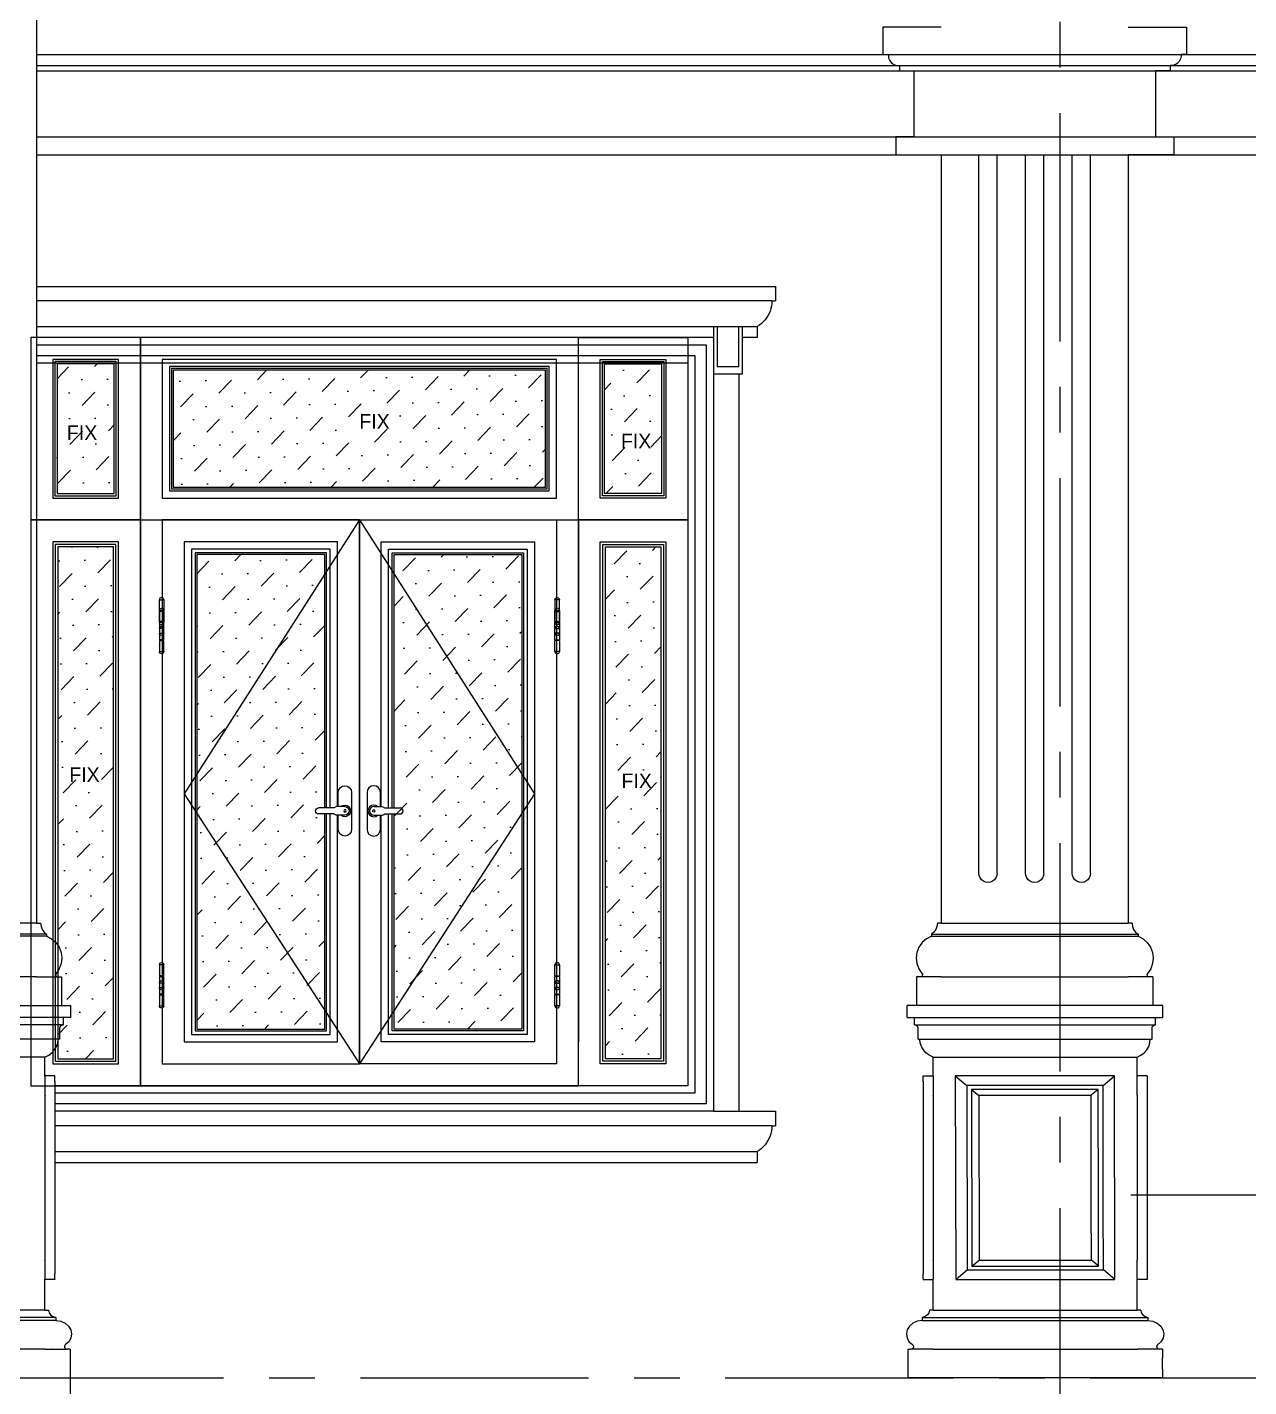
# Model space of a CAD drawing. Header units: millimetres. Extents: x 1832547 to 2001569, y -558009 to -417808.
# Drawn here: x 1891781 to 1895128, y -527369 to -523644 of the extents above; entities that cross this region are included whole.
import ezdxf

# ---------------------------------------------------------------- set-up
doc = ezdxf.new("R2010")
doc.units = ezdxf.units.MM
doc.header["$MEASUREMENT"] = 0
doc.linetypes.add('CENTER', pattern=[2, 1.25, -0.25, 0.25, -0.25])
doc.linetypes.add('HIDDEN', pattern=[9.525, 6.35, -3.175])
doc.layers.get('0').update_dxf_attribs({"linetype": 'CONTINUOUS'})
for name, color, linetype, lineweight in [('AUDIT_I_120404221301-0', 7, 'CONTINUOUS', 15), ('CA.dim 08', 8, 'CONTINUOUS', 13), ('CA.khuat 75', 75, 'HIDDEN', 9), ('CA.manh 08', 8, 'CONTINUOUS', 9), ('CA.noi that 15', 15, 'CONTINUOUS', 9), ('CA.thay 145', 145, 'CONTINUOUS', 18), ('CA.tim 67', 67, 'CENTER', 9), ('CA.vat lieu 08', 8, 'CONTINUOUS', 5), ('CA_manh 08', 8, 'CONTINUOUS', 9)]:
    doc.layers.add(name, color=color, linetype=linetype, lineweight=lineweight)
doc.styles.add('CA.JSC1', font='Vhavan.ttf', dxfattribs={"width": 0.8})

# ---------------------------------------------------------------- blocks, each defined once
blk = doc.blocks.new('\xad5t54')
at = {"layer": 'CA.manh 08'}
blk.add_line((1923088.6, -525152.3), (1923654.8, -525152.3), dxfattribs=at)
at = {"layer": 'CA.thay 145'}
for p, q in [((1923115.9, -520842.3), (1923115.9, -525122.3)), ((1923095.6, -525146.7), (1923088.6, -525152.3)), ((1923100.8, -525139.5), (1923095.6, -525146.7)), ((1923104, -525131.2), (1923100.8, -525139.5)), ((1923105, -525122.3), (1923104, -525131.2)), ((1923115.9, -525122.3), (1923105, -525122.3)), ((1923115.9, -525122.3), (1923627.5, -525122.3)), ((1923054.4, -525187.6), (1923048.8, -525202)), ((1923063.3, -525175), (1923054.4, -525187.6)), ((1923074.9, -525164.8), (1923063.3, -525175)), ((1923088.6, -525157.7), (1923074.9, -525164.8)), ((1923088.6, -525152.3), (1923088.6, -525157.7)), ((1923088.6, -525157.7), (1923654.8, -525157.7)), ((1923048.8, -525202), (1923046.8, -525217.4)), ((1923046.8, -525217.4), (1923048.5, -525232.7)), ((1923048.5, -525232.7), (1923053.9, -525247.2)), ((1923053.9, -525247.2), (1923062.5, -525260)), ((1923062.5, -525260), (1923064, -525262.8)), ((1923047.8, -525269.3), (1923047.8, -525347.3)), ((1923058.7, -525269.3), (1923047.8, -525269.3)), ((1923061.7, -525268.4), (1923058.7, -525269.3)), ((1923092.2, -525269.3), (1923058.7, -525269.3)), ((1923063.7, -525265.9), (1923061.7, -525268.4)), ((1923064, -525262.8), (1923063.7, -525265.9)), ((1923092.2, -525269.3), (1923092.3, -525268.4)), ((1923115.9, -525269.3), (1923092.2, -525269.3)), ((1923115.9, -525269.3), (1923115.9, -525268.4)), ((1923115.9, -525269.3), (1923627.5, -525269.3)), ((1923022.7, -525380.2), (1923022.7, -525347.3)), ((1923047.8, -525347.3), (1923022.7, -525347.3)), ((1923695.6, -525347.3), (1923047.8, -525347.3)), ((1923022.7, -525380.2), (1923042.5, -525380.2)), ((1923042.5, -525400.8), (1923042.5, -525380.2)), ((1923042.5, -525380.2), (1923703, -525380.2)), ((1923046.2, -525401.4), (1923042.5, -525400.8)), ((1923042.5, -525400.8), (1923074.8, -525400.8)), ((1923049.4, -525403.2), (1923046.2, -525401.4)), ((1923051.6, -525405.8), (1923049.4, -525403.2)), ((1923052.3, -525409), (1923051.6, -525405.8)), ((1923052.3, -525439.8), (1923052.3, -525409)), ((1923052.3, -525439.8), (1923057.3, -525439.8)), ((1923058.2, -525449.9), (1923057.3, -525439.8)), ((1923061.4, -525459.7), (1923058.2, -525449.9)), ((1923066.7, -525468.8), (1923061.4, -525459.7)), ((1923073.9, -525476.9), (1923066.7, -525468.8)), ((1923082.9, -525483.8), (1923073.9, -525476.9)), ((1923093.2, -525489.2), (1923082.9, -525483.8)), ((1923093.1, -525541), (1923093.2, -525489.2)), ((1923093.2, -525489.2), (1923652.3, -525489.2)), ((1923065.7, -525541), (1923065.8, -525540.9)), ((1923065.7, -525541.1), (1923065.7, -525541)), ((1923065.7, -525541.2), (1923065.7, -525541.1)), ((1923065.7, -525541.3), (1923065.7, -525541.2)), ((1923065.7, -525555.9), (1923065.7, -525541.3)), ((1923065.7, -525556), (1923065.7, -525555.9)), ((1923065.7, -525556.1), (1923065.7, -525556)), ((1923065.7, -525556.1), (1923065.7, -525556.1)), ((1923065.7, -525556.2), (1923065.7, -525556.1)), ((1923065.8, -525556.3), (1923065.7, -525556.2)), ((1923065.7, -525556.2), (1923065.7, -526082.9)), ((1923065.8, -525540.9), (1923065.9, -525540.8)), ((1923065.8, -525556.4), (1923065.8, -525556.3)), ((1923065.9, -525556.4), (1923065.8, -525556.4)), ((1923065.9, -525540.8), (1923065.9, -525540.7)), ((1923065.9, -525540.7), (1923066, -525540.7)), ((1923066, -525556.5), (1923065.9, -525556.4)), ((1923066, -525540.7), (1923066.1, -525540.6)), ((1923066.1, -525556.6), (1923066, -525556.5)), ((1923066, -525556.5), (1923066, -525556.5)), ((1923066.1, -525540.6), (1923066.3, -525540.6)), ((1923066.2, -525556.6), (1923066.1, -525556.6)), ((1923066.3, -525556.6), (1923066.2, -525556.6)), ((1923066.3, -525540.6), (1923066.4, -525540.5)), ((1923066.4, -525540.5), (1923066.5, -525540.5)), ((1923066.5, -525540.5), (1923066.6, -525540.5)), ((1923066.6, -525540.5), (1923092.2, -525540.5)), ((1923092.2, -525540.5), (1923092.3, -525540.5)), ((1923092.3, -525540.5), (1923092.4, -525540.5)), ((1923092.4, -525540.5), (1923092.6, -525540.6)), ((1923092.6, -525540.6), (1923092.7, -525540.6)), ((1923092.7, -525540.6), (1923092.8, -525540.7)), ((1923092.8, -525540.7), (1923092.9, -525540.7)), ((1923092.9, -525540.7), (1923093, -525540.8)), ((1923093, -525540.8), (1923093, -525540.9)), ((1923093, -525540.9), (1923093.1, -525541)), ((1923093.1, -525541), (1923093.1, -525541.1)), ((1923093.1, -525541.1), (1923093.2, -525541.2)), ((1923093.2, -525541.2), (1923093.2, -525541.3)), ((1923093.2, -525541.3), (1923093.2, -525593.2)), ((1923092.3, -525594), (1923092.2, -525594)), ((1923092.4, -525594), (1923092.3, -525594)), ((1923092.6, -525594), (1923092.4, -525594)), ((1923092.7, -525593.9), (1923092.6, -525594)), ((1923092.8, -525593.9), (1923092.7, -525593.9)), ((1923092.9, -525593.8), (1923092.8, -525593.9)), ((1923093, -525593.7), (1923092.9, -525593.8)), ((1923093, -525593.6), (1923093, -525593.7)), ((1923093.2, -525593.3), (1923093.1, -525593.4)), ((1923093.1, -525593.4), (1923093.1, -525593.5)), ((1923093.1, -525593.5), (1923093.1, -526045.5)), ((1923093.2, -525593.2), (1923093.2, -525593.3)), ((1923092.3, -526045), (1923092.2, -526045)), ((1923092.4, -526045), (1923092.3, -526045)), ((1923092.6, -526045), (1923092.4, -526045)), ((1923092.7, -526045.1), (1923092.6, -526045)), ((1923092.8, -526045.1), (1923092.7, -526045.1)), ((1923092.9, -526045.2), (1923092.8, -526045.1)), ((1923093, -526045.3), (1923092.9, -526045.2)), ((1923093, -526045.4), (1923093, -526045.3)), ((1923093.1, -526045.6), (1923093.1, -526045.5)), ((1923093.2, -526045.7), (1923093.1, -526045.6)), ((1923093.2, -526045.8), (1923093.2, -526045.7)), ((1923093.2, -526045.8), (1923093.2, -526097.7)), ((1923065.7, -526082.9), (1923065.7, -526083)), ((1923065.7, -526083), (1923065.7, -526083)), ((1923065.7, -526083), (1923065.7, -526083.1)), ((1923065.7, -526097.7), (1923065.7, -526083.1)), ((1923065.7, -526097.7), (1923065.7, -526097.8)), ((1923065.7, -526097.8), (1923065.7, -526097.9)), ((1923065.7, -526097.9), (1923065.7, -526098)), ((1923065.7, -526098), (1923065.8, -526098.1)), ((1923065.8, -526098.1), (1923065.9, -526098.2)), ((1923065.9, -526098.2), (1923065.9, -526098.3)), ((1923065.9, -526098.3), (1923066, -526098.4)), ((1923066, -526098.4), (1923066.1, -526098.4)), ((1923066.1, -526098.4), (1923066.3, -526098.5)), ((1923066.3, -526082.4), (1923066.6, -526082.2)), ((1923066.3, -526098.5), (1923066.4, -526098.5)), ((1923066.4, -526098.5), (1923066.5, -526098.5)), ((1923066.5, -526098.5), (1923066.6, -526098.5)), ((1923066.6, -526098.5), (1923092.2, -526098.5)), ((1923092.2, -526098.5), (1923092.3, -526098.5)), ((1923092.3, -526098.5), (1923092.4, -526098.5)), ((1923092.4, -526098.5), (1923092.6, -526098.5)), ((1923092.6, -526098.5), (1923092.7, -526098.4)), ((1923092.7, -526098.4), (1923092.8, -526098.4)), ((1923092.8, -526098.4), (1923092.9, -526098.3)), ((1923092.9, -526098.3), (1923093, -526098.2)), ((1923093, -526098.1), (1923093.1, -526098)), ((1923093, -526098.2), (1923093, -526098.1)), ((1923093.1, -526097.9), (1923093.2, -526097.8)), ((1923093.1, -526098), (1923093.1, -526097.9)), ((1923093.2, -526182.2), (1923093.1, -526098)), ((1923093.2, -526097.8), (1923093.2, -526097.7)), ((1923081.8, -526189.2), (1923077.7, -526195.4)), ((1923083.3, -526182.2), (1923081.8, -526189.2)), ((1923093.2, -526182.2), (1923083.3, -526182.2)), ((1923093.2, -526182.2), (1923652.3, -526182.2)), ((1923028.4, -526226.2), (1923022.3, -526236.2)), ((1923038, -526218.1), (1923028.4, -526226.2)), ((1923050.1, -526212.9), (1923038, -526218.1)), ((1923063.5, -526211), (1923050.1, -526212.9)), ((1923071.3, -526200.1), (1923063.5, -526202.8)), ((1923063.5, -526202.8), (1923063.5, -526211)), ((1923063.5, -526202.8), (1923682, -526202.8)), ((1923063.5, -526211), (1923682, -526211)), ((1923077.7, -526195.4), (1923071.3, -526200.1)), ((1923022.3, -526236.2), (1923020.1, -526247.4)), ((1923020.1, -526247.4), (1923022, -526258.6)), ((1923022, -526258.6), (1923028, -526268.7)), ((1923023.9, -526289.1), (1923023.9, -526367.3)), ((1923023.9, -526289.1), (1923031.3, -526289.1)), ((1923028, -526268.7), (1923037.4, -526276.9)), ((1923036.1, -526287.9), (1923031.3, -526289.1)), ((1923072.7, -526289.1), (1923031.3, -526289.1)), ((1923039.3, -526284.7), (1923036.1, -526287.9)), ((1923037.4, -526276.9), (1923039.8, -526280.5)), ((1923039.8, -526280.5), (1923039.3, -526284.7)), ((1923072.7, -526289.1), (1923073, -526287.9)), ((1923093.2, -526289.1), (1923072.7, -526289.1)), ((1923093.2, -526289.1), (1923093.2, -526287.9)), ((1923093.2, -526289.1), (1923652.3, -526289.1)), ((1923721.6, -526367.3), (1923023.9, -526367.3))]:
    blk.add_line(p, q, dxfattribs=at)
at = {"layer": 'CA_manh 08'}
for p, q in [((1923042.5, -525400.8), (1923622.6, -525400.8)), ((1923057.3, -525439.8), (1923688.2, -525439.8))]:
    blk.add_line(p, q, dxfattribs=at)
blk = doc.blocks.new('A$C20F25EA7')
at = {"layer": 'CA.vat lieu 08', "ltscale": 0.5}
for centre, start, end in [((0, 42), 0, 180), ((0, -42), 180, 0)]:
    blk.add_arc(centre, 15.4, start, end, dxfattribs=at)
blk.add_wipeout([(18.8, 9.9), (25.1, 7), (60.1, 7), (65, 4.9), (67.1, 0), (65.1, -4.9), (60.1, -7), (25.1, -7), (18.8, -9.9), (0, -9.9), (-7, -7), (-9.9, 0), (-7, 7), (0, 9.9)]).dxf.layer = 'CA.vat lieu 08'
for p, q in [((0, 9.9), (18.8, 9.9)), ((18.8, 9.9), (24.6, 7.2)), ((25.5, 7), (60.1, 7)), ((0, -9.9), (18.8, -9.9)), ((19.7, -9.7), (24.6, -7.2)), ((25.5, -7), (60.1, -7))]:
    blk.add_line(p, q, dxfattribs=at)
for points in [[(-15.4, 42), (-15.4, -42)], [(15.4, 9.9), (15.4, 42)], [(15.4, -42), (15.4, -9.9)]]:
    blk.add_lwpolyline(points, dxfattribs=at)
blk.add_circle((0, 0), 2.8, dxfattribs=at)
for centre, radius, start, end in [((0, 0), 13.3, 48.259, 311.741), ((0, 0), 9.92, 90, 270), ((25.5, 8.9), 1.92, 242.8073, 270), ((60.1, 0), 6.96, 270, 90), ((18.8, -8), 1.92, 270, 297.1927), ((25.5, -8.9), 1.92, 90, 117.1927)]:
    blk.add_arc(centre, radius, start, end, dxfattribs=at)
blk = doc.blocks.new('BANLE')
at = {"layer": 'CA.noi that 15'}
for p, q in [((0, 68.6), (12, 68.6)), ((0, 38.2), (0, 68.6)), ((0, 38.2), (12, 38.2)), ((4, 38.2), (8, 38.2)), ((4, 36.4), (4, 38.2)), ((8, 38.2), (8, 36.4)), ((12, 68.6), (12, 38.2)), ((0, 6), (0, 36.4)), ((12, 36.4), (0, 36.4)), ((12, 6), (0, 6)), ((8, 36.4), (4, 36.4)), ((12, 36.4), (12, 6))]:
    blk.add_line(p, q, dxfattribs=at)
for centre, start, end in [((6, 68.6), 0, 180), ((6, 6), 180, 0)]:
    blk.add_arc(centre, 6, start, end, dxfattribs=at)

msp = doc.modelspace()

# ---------------------------------------------------------------- linework, layer by layer
at = {"layer": 'CA.khuat 75', "ltscale": 200}
for points in [[(1892691.4, -524993.6), (1892211.4, -525743.6), (1892691.4, -526483.6)], [(1892691.4, -524993.6), (1893171.4, -525743.6), (1892691.4, -526483.6)]]:
    msp.add_lwpolyline(points, dxfattribs=at)
at = {"layer": 'CA.manh 08'}
for p, q in [((1894388.8, -525961.7), (1894388.8, -523993.6)), ((1894438.8, -525961.7), (1894438.8, -523993.6)), ((1894516.7, -525961.7), (1894516.7, -523993.6)), ((1894566.7, -525961.7), (1894566.7, -523993.6)), ((1894644.6, -525961.7), (1894644.6, -523993.6)), ((1894694.6, -525961.7), (1894694.6, -523993.6)), ((1894389.6, -525968.1), (1894388.8, -525961.7)), ((1894392.1, -525974.2), (1894389.6, -525968.1)), ((1894437.9, -525968.1), (1894435.4, -525974.2)), ((1894438.8, -525961.7), (1894437.9, -525968.1)), ((1894517.6, -525968.1), (1894516.7, -525961.7)), ((1894520.1, -525974.2), (1894517.6, -525968.1)), ((1894565.9, -525968.1), (1894563.4, -525974.2)), ((1894566.7, -525961.7), (1894565.9, -525968.1)), ((1894645.5, -525968.1), (1894644.6, -525961.7)), ((1894648, -525974.2), (1894645.5, -525968.1)), ((1894693.8, -525968.1), (1894691.3, -525974.2)), ((1894694.6, -525961.7), (1894693.8, -525968.1)), ((1894396.1, -525979.4), (1894392.1, -525974.2)), ((1894401.3, -525983.3), (1894396.1, -525979.4)), ((1894407.3, -525985.8), (1894401.3, -525983.3)), ((1894413.8, -525986.7), (1894407.3, -525985.8)), ((1894420.3, -525985.8), (1894413.8, -525986.7)), ((1894426.3, -525983.3), (1894420.3, -525985.8)), ((1894431.5, -525979.4), (1894426.3, -525983.3)), ((1894435.4, -525974.2), (1894431.5, -525979.4)), ((1894524, -525979.4), (1894520.1, -525974.2)), ((1894529.2, -525983.3), (1894524, -525979.4)), ((1894535.2, -525985.8), (1894529.2, -525983.3)), ((1894541.7, -525986.7), (1894535.2, -525985.8)), ((1894548.2, -525985.8), (1894541.7, -525986.7)), ((1894554.2, -525983.3), (1894548.2, -525985.8)), ((1894559.4, -525979.4), (1894554.2, -525983.3)), ((1894563.4, -525974.2), (1894559.4, -525979.4)), ((1894652, -525979.4), (1894648, -525974.2)), ((1894657.1, -525983.3), (1894652, -525979.4)), ((1894663.2, -525985.8), (1894657.1, -525983.3)), ((1894669.6, -525986.7), (1894663.2, -525985.8)), ((1894676.1, -525985.8), (1894669.6, -525986.7)), ((1894682.1, -525983.3), (1894676.1, -525985.8)), ((1894687.3, -525979.4), (1894682.1, -525983.3)), ((1894691.3, -525974.2), (1894687.3, -525979.4)), ((1894258.6, -526128.6), (1894824.8, -526128.6))]:
    msp.add_line(p, q, dxfattribs=at)
for points in [[(1891807.4, -523718.6), (1898321.6, -523718.6)], [(1891807.4, -523748.7), (1898276.6, -523748.7)]]:
    msp.add_lwpolyline(points, dxfattribs=at)
at = {"layer": 'CA.noi that 15'}
for points in [[(1892171.4, -524913.6), (1893211.4, -524913.6), (1893211.4, -524573.6), (1892171.4, -524573.6)], [(1892231.4, -526403.6), (1892611.4, -526403.6), (1892611.4, -525073.6), (1892231.4, -525073.6)], [(1893151.4, -526403.6), (1892771.4, -526403.6), (1892771.4, -525073.6), (1893151.4, -525073.6)]]:
    msp.add_lwpolyline(points, close=True, dxfattribs=at)
at = {"layer": 'CA.thay 145'}
for p, q in [((1894285.9, -523993.6), (1894285.9, -526098.6)), ((1894797.6, -523993.6), (1894797.6, -526098.6)), ((1891807.4, -524353.6), (1893831.4, -524353.6)), ((1893831.4, -524353.6), (1893831.4, -524393.6)), ((1893821.4, -524393.6), (1891807.4, -524393.6)), ((1893821.2, -524400.6), (1893820.4, -524407.6)), ((1893821.4, -524393.6), (1893821.2, -524400.6)), ((1893821.4, -524393.6), (1893831.4, -524393.6)), ((1893807.3, -524440.1), (1893803, -524445.7)), ((1893811, -524434.1), (1893807.3, -524440.1)), ((1893814.3, -524427.8), (1893811, -524434.1)), ((1893816.9, -524421.3), (1893814.3, -524427.8)), ((1893819, -524414.6), (1893816.9, -524421.3)), ((1893820.4, -524407.6), (1893819, -524414.6)), ((1891807.4, -524463.6), (1893661.4, -524463.6)), ((1893661.4, -524463.6), (1893671.4, -524463.6)), ((1893661.4, -524463.6), (1893661.4, -524493.6)), ((1893671.4, -524463.6), (1893731.4, -524463.6)), ((1893731.4, -524463.6), (1893741.4, -524463.6)), ((1893741.4, -524463.6), (1893781.4, -524463.6)), ((1893741.4, -524493.6), (1893741.4, -524463.6)), ((1893787.3, -524459.9), (1893781.4, -524463.6)), ((1893781.4, -524463.6), (1893781.4, -524493.6)), ((1893793, -524455.6), (1893787.3, -524459.9)), ((1893798.2, -524450.9), (1893793, -524455.6)), ((1893803, -524445.7), (1893798.2, -524450.9)), ((1893661.4, -524493.6), (1891807.4, -524493.6)), ((1893661.4, -524493.6), (1893661.4, -524593.6)), ((1893741.4, -524593.6), (1893741.4, -524493.6)), ((1893781.4, -524493.6), (1893741.4, -524493.6)), ((1891807.4, -524563.6), (1893591.4, -524563.6)), ((1893591.4, -524563.6), (1893591.4, -526543.6)), ((1893661.4, -524593.6), (1893731.4, -524593.6)), ((1893661.4, -524593.6), (1893661.4, -526613.6)), ((1893731.4, -524593.6), (1893741.4, -524593.6)), ((1893731.4, -524593.6), (1893731.4, -526613.6)), ((1894270.8, -526115.8), (1894265.6, -526123)), ((1894274, -526107.5), (1894270.8, -526115.8)), ((1894275, -526098.6), (1894274, -526107.5)), ((1894285.9, -526098.6), (1894275, -526098.6)), ((1894285.9, -526098.6), (1894797.6, -526098.6)), ((1894808.4, -526098.6), (1894797.6, -526098.6)), ((1894808.4, -526098.6), (1894809.4, -526107.5)), ((1894809.4, -526107.5), (1894812.6, -526115.8)), ((1894812.6, -526115.8), (1894817.9, -526123)), ((1894233.3, -526151.3), (1894224.4, -526163.9)), ((1894244.9, -526141.1), (1894233.3, -526151.3)), ((1894258.6, -526134), (1894244.9, -526141.1)), ((1894265.6, -526123), (1894258.6, -526128.6)), ((1894258.6, -526128.6), (1894258.6, -526134)), ((1894258.6, -526134), (1894824.8, -526134)), ((1894817.9, -526123), (1894824.8, -526128.6)), ((1894824.8, -526128.6), (1894824.8, -526134)), ((1894824.8, -526134), (1894838.5, -526141.1)), ((1894838.5, -526141.1), (1894850.1, -526151.3)), ((1894850.1, -526151.3), (1894859, -526163.9)), ((1894218.8, -526178.3), (1894216.8, -526193.7)), ((1894224.4, -526163.9), (1894218.8, -526178.3)), ((1894859, -526163.9), (1894864.6, -526178.3)), ((1894864.6, -526178.3), (1894866.6, -526193.7)), ((1894216.8, -526193.7), (1894218.5, -526209)), ((1894218.5, -526209), (1894223.9, -526223.5)), ((1894223.9, -526223.5), (1894232.6, -526236.3)), ((1894859.5, -526223.5), (1894850.9, -526236.3)), ((1894864.9, -526209), (1894859.5, -526223.5)), ((1894866.6, -526193.7), (1894864.9, -526209)), ((1894217.8, -526245.6), (1894217.8, -526323.6)), ((1894228.7, -526245.6), (1894217.8, -526245.6)), ((1894231.7, -526244.7), (1894228.7, -526245.6)), ((1894262.2, -526245.6), (1894228.7, -526245.6)), ((1894233.7, -526242.2), (1894231.7, -526244.7)), ((1894232.6, -526236.3), (1894234, -526239.1)), ((1894234, -526239.1), (1894233.7, -526242.2)), ((1894262.2, -526245.6), (1894262.3, -526244.7)), ((1894285.9, -526245.6), (1894262.2, -526245.6)), ((1894285.9, -526245.6), (1894285.9, -526244.7)), ((1894285.9, -526245.6), (1894797.6, -526245.6)), ((1894797.6, -526245.6), (1894797.6, -526244.7)), ((1894821.3, -526245.6), (1894797.6, -526245.6)), ((1894821.3, -526245.6), (1894821.1, -526244.7)), ((1894854.7, -526245.6), (1894821.3, -526245.6)), ((1894850.9, -526236.3), (1894849.4, -526239.1)), ((1894849.4, -526239.1), (1894849.7, -526242.2)), ((1894849.7, -526242.2), (1894851.7, -526244.7)), ((1894851.7, -526244.7), (1894854.7, -526245.6)), ((1894865.6, -526245.6), (1894854.7, -526245.6)), ((1894865.6, -526245.6), (1894865.6, -526323.6)), ((1894192.7, -526356.5), (1894192.7, -526323.6)), ((1894217.8, -526323.6), (1894192.7, -526323.6)), ((1894865.6, -526323.6), (1894217.8, -526323.6)), ((1894892.8, -526323.6), (1894865.6, -526323.6)), ((1894892.8, -526356.5), (1894892.8, -526323.6)), ((1894192.7, -526356.5), (1894212.5, -526356.5)), ((1894212.5, -526377.1), (1894212.5, -526356.5)), ((1894212.5, -526356.5), (1894873.1, -526356.5)), ((1894216.2, -526377.7), (1894212.5, -526377.1)), ((1894212.5, -526377.1), (1894244.8, -526377.1)), ((1894219.5, -526379.5), (1894216.2, -526377.7)), ((1894221.6, -526382.1), (1894219.5, -526379.5)), ((1894792.6, -526377.1), (1894792.6, -526377.7)), ((1894792.6, -526377.1), (1894807.5, -526377.1)), ((1894807.5, -526377.1), (1894807.5, -526377.7)), ((1894807.5, -526377.1), (1894840.7, -526377.1)), ((1894840.7, -526377.1), (1894840.4, -526377.7)), ((1894840.7, -526377.1), (1894873.1, -526377.1)), ((1894863.9, -526382.1), (1894866.1, -526379.5)), ((1894866.1, -526379.5), (1894869.3, -526377.7)), ((1894869.3, -526377.7), (1894873.1, -526377.1)), ((1894873.1, -526356.5), (1894892.8, -526356.5)), ((1894873.1, -526377.1), (1894873.1, -526356.5)), ((1894222.4, -526385.3), (1894221.6, -526382.1)), ((1894222.4, -526416.1), (1894222.4, -526385.3)), ((1894222.4, -526416.1), (1894227.3, -526416.1)), ((1894228.2, -526426.2), (1894227.3, -526416.1)), ((1894857.3, -526426.2), (1894858.2, -526416.1)), ((1894858.2, -526416.1), (1894863.2, -526416.1)), ((1894863.2, -526385.3), (1894863.9, -526382.1)), ((1894863.2, -526416.1), (1894863.2, -526385.3)), ((1894231.4, -526436), (1894228.2, -526426.2)), ((1894236.7, -526445.1), (1894231.4, -526436)), ((1894243.9, -526453.2), (1894236.7, -526445.1)), ((1894252.9, -526460.1), (1894243.9, -526453.2)), ((1894832.6, -526460.1), (1894841.6, -526453.2)), ((1894841.6, -526453.2), (1894848.8, -526445.1)), ((1894848.8, -526445.1), (1894854.1, -526436)), ((1894854.1, -526436), (1894857.3, -526426.2)), ((1894263.2, -526465.5), (1894252.9, -526460.1)), ((1894263.1, -526517.3), (1894263.2, -526465.5)), ((1894263.2, -526465.5), (1894822.3, -526465.5)), ((1894822.3, -526465.5), (1894832.6, -526460.1)), ((1894822.4, -526517.3), (1894822.3, -526465.5)), ((1894235.7, -526517.3), (1894235.8, -526517.2)), ((1894235.7, -526517.4), (1894235.7, -526517.3)), ((1894235.7, -526517.5), (1894235.7, -526517.4)), ((1894235.7, -526517.6), (1894235.7, -526517.5)), ((1894235.7, -526532.2), (1894235.7, -526517.6)), ((1894235.8, -526517.2), (1894235.9, -526517.1)), ((1894235.9, -526517.1), (1894236, -526517)), ((1894236, -526517), (1894236.2, -526516.9)), ((1894236, -526517), (1894236, -526517)), ((1894236.2, -526516.9), (1894236.3, -526516.8)), ((1894236.3, -526516.8), (1894236.4, -526516.8)), ((1894236.4, -526516.8), (1894236.5, -526516.8)), ((1894236.5, -526516.8), (1894236.7, -526516.8)), ((1894236.7, -526516.8), (1894262.2, -526516.8)), ((1894262.2, -526516.8), (1894262.3, -526516.8)), ((1894262.3, -526516.8), (1894262.4, -526516.8)), ((1894262.4, -526516.8), (1894262.6, -526516.8)), ((1894262.6, -526516.8), (1894262.7, -526516.9)), ((1894262.7, -526516.9), (1894262.8, -526517)), ((1894262.8, -526517), (1894262.9, -526517)), ((1894262.9, -526517), (1894263, -526517.1)), ((1894263, -526517.1), (1894263, -526517.2)), ((1894263, -526517.2), (1894263.1, -526517.3)), ((1894263.1, -526517.3), (1894263.1, -526517.4)), ((1894263.1, -526517.4), (1894263.2, -526517.5)), ((1894263.2, -526517.5), (1894263.2, -526517.6)), ((1894263.2, -526517.6), (1894263.2, -526569.5)), ((1894760.5, -526516.8), (1894324.1, -526516.8)), ((1894324.1, -526516.8), (1894325.3, -527074.8)), ((1894324.1, -526516.8), (1894325, -526517.6)), ((1894325, -526517.6), (1894355.8, -526543.1)), ((1894728.9, -526543.1), (1894759.5, -526517.6)), ((1894759.5, -526517.6), (1894760.5, -526516.8)), ((1894761.7, -527074.8), (1894760.5, -526516.8)), ((1894822.4, -526517.4), (1894822.3, -526517.5)), ((1894822.3, -526517.5), (1894822.3, -526517.6)), ((1894822.3, -526569.5), (1894822.3, -526517.6)), ((1894822.5, -526517.2), (1894822.4, -526517.3)), ((1894822.4, -526517.3), (1894822.4, -526517.4)), ((1894822.6, -526517), (1894822.5, -526517.1)), ((1894822.5, -526517.1), (1894822.5, -526517.2)), ((1894822.7, -526517), (1894822.6, -526517)), ((1894822.8, -526516.9), (1894822.7, -526517)), ((1894822.9, -526516.8), (1894822.8, -526516.9)), ((1894823.1, -526516.8), (1894822.9, -526516.8)), ((1894823.2, -526516.8), (1894823.1, -526516.8)), ((1894823.3, -526516.8), (1894823.2, -526516.8)), ((1894848.9, -526516.8), (1894823.3, -526516.8)), ((1894849, -526516.8), (1894848.9, -526516.8)), ((1894849.1, -526516.8), (1894849, -526516.8)), ((1894849.2, -526516.8), (1894849.1, -526516.8)), ((1894849.4, -526516.9), (1894849.2, -526516.8)), ((1894849.5, -526517), (1894849.4, -526516.9)), ((1894849.6, -526517), (1894849.5, -526517)), ((1894849.7, -526517.1), (1894849.6, -526517)), ((1894849.7, -526517.2), (1894849.7, -526517.1)), ((1894849.8, -526517.3), (1894849.7, -526517.2)), ((1894849.8, -526517.4), (1894849.8, -526517.3)), ((1894849.8, -526517.5), (1894849.8, -526517.4)), ((1894849.9, -526517.6), (1894849.8, -526517.5)), ((1894849.9, -526517.6), (1894849.9, -527074)), ((1893591.4, -526543.6), (1891857.5, -526543.6)), ((1894235.7, -526532.3), (1894235.7, -526532.2)), ((1894235.7, -526532.4), (1894235.7, -526532.3)), ((1894235.7, -526532.4), (1894235.7, -526532.4)), ((1894235.7, -526532.5), (1894235.7, -526532.4)), ((1894235.8, -526532.6), (1894235.7, -526532.5)), ((1894235.7, -526532.5), (1894235.7, -527059.2)), ((1894235.8, -526532.7), (1894235.8, -526532.6)), ((1894235.9, -526532.7), (1894235.8, -526532.7)), ((1894236, -526532.8), (1894235.9, -526532.7)), ((1894236.1, -526532.8), (1894236, -526532.8)), ((1894236.1, -526532.9), (1894236.1, -526532.8)), ((1894236.2, -526532.9), (1894236.1, -526532.9)), ((1894236.3, -526532.9), (1894236.2, -526532.9)), ((1894728.9, -526543.1), (1894355.8, -526543.1)), ((1894355.8, -526543.1), (1894356.8, -527048.5)), ((1894729.4, -526874.5), (1894728.9, -526543.1)), ((1894848.9, -526533.1), (1894849.1, -526533)), ((1894262.3, -526570.3), (1894262.2, -526570.3)), ((1894262.4, -526570.3), (1894262.3, -526570.3)), ((1894262.6, -526570.3), (1894262.4, -526570.3)), ((1894262.7, -526570.2), (1894262.6, -526570.3)), ((1894262.8, -526570.2), (1894262.7, -526570.2)), ((1894262.9, -526570.1), (1894262.8, -526570.2)), ((1894263, -526570), (1894262.9, -526570.1)), ((1894263, -526569.9), (1894263, -526570)), ((1894263.2, -526569.6), (1894263.1, -526569.7)), ((1894263.1, -526569.7), (1894263.1, -526569.8)), ((1894263.1, -526569.8), (1894263.1, -527021.8)), ((1894263.2, -526569.5), (1894263.2, -526569.6)), ((1894822.3, -526569.5), (1894822.3, -526569.6)), ((1894822.3, -526569.6), (1894822.4, -526569.7)), ((1894822.4, -526569.7), (1894822.4, -526569.8)), ((1894822.4, -526569.8), (1894822.5, -526569.9)), ((1894822.4, -526569.8), (1894822.4, -527021.8)), ((1894822.5, -526569.9), (1894822.5, -526570)), ((1894822.5, -526570), (1894822.6, -526570.1)), ((1894822.6, -526570.1), (1894822.7, -526570.2)), ((1894822.7, -526570.2), (1894822.8, -526570.2)), ((1894822.8, -526570.2), (1894822.9, -526570.3)), ((1894822.9, -526570.3), (1894823.1, -526570.3)), ((1894823.1, -526570.3), (1894823.2, -526570.3)), ((1893661.4, -526613.6), (1891857.5, -526613.6)), ((1893661.4, -526613.6), (1893731.4, -526613.6)), ((1893731.4, -526613.6), (1893831.4, -526613.6)), ((1893831.4, -526613.6), (1893831.4, -526653.6)), ((1893821.4, -526653.6), (1891857.5, -526653.6)), ((1893819, -526674.6), (1893816.9, -526681.3)), ((1893820.4, -526667.6), (1893819, -526674.6)), ((1893821.2, -526660.6), (1893820.4, -526667.6)), ((1893821.4, -526653.6), (1893821.2, -526660.6)), ((1893821.4, -526653.6), (1893831.4, -526653.6)), ((1893798.2, -526710.9), (1893793, -526715.6)), ((1893803, -526705.7), (1893798.2, -526710.9)), ((1893807.3, -526700.1), (1893803, -526705.7)), ((1893811, -526694.1), (1893807.3, -526700.1)), ((1893814.3, -526687.8), (1893811, -526694.1)), ((1893816.9, -526681.3), (1893814.3, -526687.8)), ((1891857.5, -526723.6), (1893781.4, -526723.6)), ((1893787.3, -526719.9), (1893781.4, -526723.6)), ((1893781.4, -526723.6), (1893781.4, -526753.6)), ((1893793, -526715.6), (1893787.3, -526719.9)), ((1891857.5, -526753.6), (1893781.4, -526753.6)), ((1894730, -527048.5), (1894729.4, -526874.5)), ((1894262.3, -527021.3), (1894262.2, -527021.3)), ((1894262.4, -527021.3), (1894262.3, -527021.3)), ((1894262.6, -527021.3), (1894262.4, -527021.3)), ((1894262.7, -527021.4), (1894262.6, -527021.3)), ((1894262.8, -527021.4), (1894262.7, -527021.4)), ((1894262.9, -527021.5), (1894262.8, -527021.4)), ((1894263, -527021.6), (1894262.9, -527021.5)), ((1894263, -527021.7), (1894263, -527021.6)), ((1894263.1, -527021.9), (1894263.1, -527021.8)), ((1894263.2, -527022), (1894263.1, -527021.9)), ((1894263.2, -527022.1), (1894263.2, -527022)), ((1894263.2, -527022.1), (1894263.2, -527074)), ((1894326.2, -527074), (1894356.8, -527048.5)), ((1894356.8, -527048.5), (1894541.8, -527048.5)), ((1894542.8, -527048.5), (1894730, -527048.5)), ((1894761.7, -527074.8), (1894730, -527048.5)), ((1894822.3, -527022), (1894822.4, -527021.9)), ((1894822.3, -527022.1), (1894822.3, -527022)), ((1894822.3, -527074), (1894822.3, -527022.1)), ((1894822.4, -527021.8), (1894822.5, -527021.7)), ((1894822.4, -527021.9), (1894822.4, -527021.8)), ((1894822.5, -527021.6), (1894822.6, -527021.5)), ((1894822.5, -527021.7), (1894822.5, -527021.6)), ((1894822.6, -527021.5), (1894822.7, -527021.4)), ((1894822.7, -527021.4), (1894822.8, -527021.4)), ((1894822.8, -527021.4), (1894822.9, -527021.3)), ((1894822.9, -527021.3), (1894823.1, -527021.3)), ((1894823.1, -527021.3), (1894823.2, -527021.3)), ((1894235.7, -527059.2), (1894235.7, -527059.3)), ((1894235.7, -527059.3), (1894235.7, -527059.3)), ((1894235.7, -527059.3), (1894235.7, -527059.4)), ((1894235.7, -527074), (1894235.7, -527059.4)), ((1894235.7, -527074), (1894235.7, -527074.1)), ((1894235.7, -527074.1), (1894235.7, -527074.2)), ((1894235.7, -527074.2), (1894235.7, -527074.3)), ((1894235.7, -527074.3), (1894235.8, -527074.4)), ((1894235.8, -527074.4), (1894235.9, -527074.5)), ((1894235.9, -527074.5), (1894236, -527074.6)), ((1894236, -527074.6), (1894236, -527074.7)), ((1894236, -527074.7), (1894236.2, -527074.7)), ((1894236.2, -527074.7), (1894236.3, -527074.8)), ((1894236.3, -527058.7), (1894236.7, -527058.5)), ((1894236.3, -527074.8), (1894236.4, -527074.8)), ((1894236.4, -527074.8), (1894236.5, -527074.8)), ((1894236.5, -527074.8), (1894236.7, -527074.8)), ((1894236.7, -527074.8), (1894262.2, -527074.8)), ((1894262.2, -527074.8), (1894262.3, -527074.8)), ((1894262.3, -527074.8), (1894262.4, -527074.8)), ((1894262.4, -527074.8), (1894262.6, -527074.8)), ((1894262.6, -527074.8), (1894262.7, -527074.7)), ((1894262.7, -527074.7), (1894262.8, -527074.7)), ((1894262.8, -527074.7), (1894262.9, -527074.6)), ((1894262.9, -527074.6), (1894263, -527074.5)), ((1894263, -527074.4), (1894263.1, -527074.3)), ((1894263, -527074.5), (1894263, -527074.4)), ((1894263.1, -527074.2), (1894263.2, -527074.1)), ((1894263.1, -527074.3), (1894263.1, -527074.2)), ((1894263.2, -527158.5), (1894263.1, -527074.3)), ((1894263.2, -527074.1), (1894263.2, -527074)), ((1894325.3, -527074.8), (1894326.2, -527074)), ((1894325.3, -527074.8), (1894761.7, -527074.8)), ((1894761.7, -527074.8), (1894760.7, -527074)), ((1894822.3, -527074.1), (1894822.3, -527074)), ((1894822.4, -527074.2), (1894822.3, -527074.1)), ((1894822.3, -527158.5), (1894822.4, -527074.3)), ((1894822.4, -527074.3), (1894822.4, -527074.2)), ((1894822.5, -527074.4), (1894822.4, -527074.3)), ((1894822.5, -527074.5), (1894822.5, -527074.4)), ((1894822.6, -527074.6), (1894822.5, -527074.5)), ((1894822.7, -527074.7), (1894822.6, -527074.6)), ((1894822.8, -527074.7), (1894822.7, -527074.7)), ((1894822.9, -527074.8), (1894822.8, -527074.7)), ((1894823.1, -527074.8), (1894822.9, -527074.8)), ((1894823.2, -527074.8), (1894823.1, -527074.8)), ((1894823.3, -527074.8), (1894823.2, -527074.8)), ((1894848.9, -527074.8), (1894823.3, -527074.8)), ((1894848.9, -527058.5), (1894849.1, -527058.6)), ((1894849, -527074.8), (1894848.9, -527074.8)), ((1894849.1, -527074.8), (1894849, -527074.8)), ((1894849.2, -527074.8), (1894849.1, -527074.8)), ((1894849.4, -527074.7), (1894849.2, -527074.8)), ((1894849.5, -527074.7), (1894849.4, -527074.7)), ((1894849.6, -527074.6), (1894849.5, -527074.7)), ((1894849.7, -527074.5), (1894849.6, -527074.6)), ((1894849.8, -527074.3), (1894849.7, -527074.4)), ((1894849.7, -527074.4), (1894849.7, -527074.5)), ((1894849.9, -527074), (1894849.8, -527074.1)), ((1894849.8, -527074.1), (1894849.8, -527074.2)), ((1894849.8, -527074.2), (1894849.8, -527074.3)), ((1894253.3, -527158.5), (1894251.8, -527165.5)), ((1894263.2, -527158.5), (1894253.3, -527158.5)), ((1894263.2, -527158.5), (1894822.3, -527158.5)), ((1894832.2, -527158.5), (1894822.3, -527158.5)), ((1894832.2, -527158.5), (1894833.7, -527165.5)), ((1894208, -527194.4), (1894198.5, -527202.5)), ((1894220.1, -527189.2), (1894208, -527194.4)), ((1894233.5, -527187.3), (1894220.1, -527189.2)), ((1894241.4, -527176.4), (1894233.5, -527179.1)), ((1894233.5, -527179.1), (1894233.5, -527187.3)), ((1894233.5, -527179.1), (1894852, -527179.1)), ((1894233.5, -527187.3), (1894852, -527187.3)), ((1894247.7, -527171.7), (1894241.4, -527176.4)), ((1894251.8, -527165.5), (1894247.7, -527171.7)), ((1894833.7, -527165.5), (1894837.8, -527171.7)), ((1894837.8, -527171.7), (1894844.2, -527176.4)), ((1894844.2, -527176.4), (1894852, -527179.1)), ((1894852, -527179.1), (1894852, -527187.3)), ((1894852, -527187.3), (1894865.4, -527189.2)), ((1894865.4, -527189.2), (1894877.5, -527194.4)), ((1894877.5, -527194.4), (1894887.1, -527202.5)), ((1894192.3, -527212.5), (1894190.1, -527223.7)), ((1894190.1, -527223.7), (1894192, -527234.9)), ((1894192, -527234.9), (1894198, -527245)), ((1894198.5, -527202.5), (1894192.3, -527212.5)), ((1894887.1, -527202.5), (1894893.2, -527212.5)), ((1894893.5, -527234.9), (1894887.5, -527245)), ((1894893.2, -527212.5), (1894895.5, -527223.7)), ((1894895.5, -527223.7), (1894893.5, -527234.9)), ((1894193.9, -527265.4), (1894193.9, -527343.6)), ((1894193.9, -527265.4), (1894201.3, -527265.4)), ((1894198, -527245), (1894207.5, -527253.2)), ((1894206.1, -527264.2), (1894201.3, -527265.4)), ((1894242.7, -527265.4), (1894201.3, -527265.4)), ((1894209.3, -527261), (1894206.1, -527264.2)), ((1894207.5, -527253.2), (1894209.8, -527256.8)), ((1894209.8, -527256.8), (1894209.3, -527261)), ((1894242.7, -527265.4), (1894243.1, -527264.2)), ((1894263.2, -527265.4), (1894242.7, -527265.4)), ((1894263.2, -527265.4), (1894263.2, -527264.2)), ((1894263.2, -527265.4), (1894822.3, -527265.4)), ((1894822.3, -527265.4), (1894822.3, -527264.2)), ((1894842.8, -527265.4), (1894822.3, -527265.4)), ((1894842.8, -527265.4), (1894842.5, -527264.2)), ((1894884.2, -527265.4), (1894842.8, -527265.4)), ((1894878.1, -527253.2), (1894875.7, -527256.8)), ((1894875.7, -527256.8), (1894876.2, -527261)), ((1894876.2, -527261), (1894879.4, -527264.2)), ((1894887.5, -527245), (1894878.1, -527253.2)), ((1894879.4, -527264.2), (1894884.2, -527265.4)), ((1894891.6, -527265.4), (1894884.2, -527265.4)), ((1894891.6, -527265.4), (1894891.6, -527289)), ((1894891.6, -527320.1), (1894891.6, -527289)), ((1894891.6, -527343.6), (1894193.9, -527343.6)), ((1894523, -527343.6), (1894523.6, -527343.6)), ((1894523.6, -527343.6), (1894525.6, -527343.6)), ((1894525.6, -527343.6), (1894528.8, -527343.6)), ((1894528.8, -527343.6), (1894532.9, -527343.6)), ((1894532.9, -527343.6), (1894537.6, -527343.6)), ((1894537.6, -527343.6), (1894542.8, -527343.6)), ((1894542.8, -527343.6), (1894562.6, -527343.6)), ((1894542.8, -527343.6), (1894547.9, -527343.6)), ((1894547.9, -527343.6), (1894552.7, -527343.6)), ((1894552.7, -527343.6), (1894556.8, -527343.6)), ((1894556.8, -527343.6), (1894559.9, -527343.6)), ((1894559.9, -527343.6), (1894561.9, -527343.6)), ((1894561.9, -527343.6), (1894562.6, -527343.6)), ((1894891.6, -527320.1), (1894891.6, -527343.6))]:
    msp.add_line(p, q, dxfattribs=at)
for points in [[(1894285.9, -523643.6), (1894125.9, -523643.6), (1894125.9, -523718.6), (1894140.9, -523718.6), (1894140.8, -523722.6), (1894141.3, -523726.6), (1894142.4, -523730.5), (1894144, -523734.2), (1894146.2, -523737.6), (1894148.8, -523740.6), (1894151.8, -523743.3), (1894155.3, -523745.4), (1894158.9, -523747.1), (1894162.8, -523748.2), (1894166.8, -523748.7), (1894170.9, -523748.7), (1894170.9, -523763.6), (1894210.9, -523763.6), (1894210.9, -523943.6), (1894160.9, -523943.6), (1894160.9, -523993.6), (1894285.9, -523993.6)], [(1894797.6, -523643.6), (1894957.6, -523643.6), (1894957.6, -523718.6), (1894942.6, -523718.6), (1894942.6, -523722.6), (1894942.1, -523726.6), (1894941.1, -523730.5), (1894939.4, -523734.2), (1894937.3, -523737.6), (1894934.6, -523740.7), (1894931.6, -523743.3), (1894928.2, -523745.5), (1894924.5, -523747.1), (1894920.6, -523748.2), (1894916.6, -523748.7), (1894912.6, -523748.7), (1894912.6, -523763.6), (1894872.6, -523763.6), (1894872.6, -523943.6), (1894922.6, -523943.6), (1894922.6, -523993.6), (1894797.6, -523993.6)], [(1891807.4, -523763.6), (1898276.6, -523763.6)], [(1891807.4, -523943.6), (1898286.6, -523943.6)], [(1891807.4, -523993.6), (1898286.6, -523993.6)], [(1892091.4, -524993.6), (1892091.4, -526423.6)], [(1892151.4, -524993.6), (1892151.4, -526483.6)], [(1892691.4, -524993.6), (1892691.4, -526483.6)], [(1892691.4, -524993.6), (1892691.4, -526483.6)], [(1892691.4, -524993.6), (1892691.4, -526483.6)], [(1892691.4, -524993.6), (1892691.4, -526483.6)], [(1893231.4, -524993.6), (1893231.4, -526483.6)], [(1893291.4, -524993.6), (1893291.4, -526423.6)], [(1893291.4, -524993.6), (1893291.4, -526423.6)], [(1898221.6, -526843.6), (1894804.9, -526843.6)], [(1891899.3, -527343.6), (1891899.3, -528143.6)]]:
    msp.add_lwpolyline(points, dxfattribs=at)
for points in [[(1891791.4, -524993.6), (1892091.4, -524993.6), (1892091.4, -524493.6), (1891791.4, -524493.6)], [(1892091.4, -526543.6), (1893291.4, -526543.6), (1893291.4, -524493.6), (1892091.4, -524493.6)], [(1892091.4, -524993.6), (1893291.4, -524993.6), (1893291.4, -524493.6), (1892091.4, -524493.6)], [(1893591.4, -524993.6), (1893291.4, -524993.6), (1893291.4, -524493.6), (1893591.4, -524493.6)], [(1891851.4, -524933.6), (1892031.4, -524933.6), (1892031.4, -524553.6), (1891851.4, -524553.6)], [(1892151.4, -524933.6), (1893231.4, -524933.6), (1893231.4, -524553.6), (1892151.4, -524553.6)], [(1893531.4, -524933.6), (1893351.4, -524933.6), (1893351.4, -524553.6), (1893531.4, -524553.6)], [(1892091.4, -524993.6), (1891791.4, -524993.6), (1891791.4, -526543.6), (1892091.4, -526543.6)], [(1892151.4, -526483.6), (1892691.4, -526483.6), (1892691.4, -524993.6), (1892151.4, -524993.6)], [(1892691.4, -526483.6), (1892691.4, -524993.6), (1892151.4, -524993.6), (1892151.4, -526483.6)], [(1892151.4, -526483.6), (1892691.4, -526483.6), (1892691.4, -524993.6), (1892151.4, -524993.6)], [(1893231.4, -526483.6), (1892691.4, -526483.6), (1892691.4, -524993.6), (1893231.4, -524993.6)], [(1892691.4, -526483.6), (1892691.4, -524993.6), (1893231.4, -524993.6), (1893231.4, -526483.6)], [(1893231.4, -526483.6), (1892691.4, -526483.6), (1892691.4, -524993.6), (1893231.4, -524993.6)], [(1893291.4, -524993.6), (1893591.4, -524993.6), (1893591.4, -526543.6), (1893291.4, -526543.6)], [(1892031.4, -525053.6), (1891851.4, -525053.6), (1891851.4, -526483.6), (1892031.4, -526483.6)], [(1892211.4, -526423.6), (1892631.4, -526423.6), (1892631.4, -525053.6), (1892211.4, -525053.6)], [(1893171.4, -526423.6), (1892751.4, -526423.6), (1892751.4, -525053.6), (1893171.4, -525053.6)], [(1893351.4, -525053.6), (1893531.4, -525053.6), (1893531.4, -526483.6), (1893351.4, -526483.6)]]:
    msp.add_lwpolyline(points, close=True, dxfattribs=at)
at = {"layer": 'CA.tim 67', "ltscale": 500}
msp.add_line((1894611.6, -531504.3), (1894611.6, -514383.7), dxfattribs=at)
msp.add_lwpolyline([(1877694.1, -527343.6), (1903200, -527343.6)], dxfattribs=at)
at = {"layer": 'CA.vat lieu 08'}
for points in [[(1891857.4, -524927.6), (1892025.4, -524927.6), (1892025.4, -524559.6), (1891857.4, -524559.6)], [(1891863.4, -524921.6), (1892019.4, -524921.6), (1892019.4, -524565.6), (1891863.4, -524565.6)], [(1892176.4, -524908.6), (1893206.4, -524908.6), (1893206.4, -524578.6), (1892176.4, -524578.6)], [(1892181.4, -524903.6), (1893201.4, -524903.6), (1893201.4, -524583.6), (1892181.4, -524583.6)], [(1893525.4, -524927.6), (1893357.4, -524927.6), (1893357.4, -524559.6), (1893525.4, -524559.6)], [(1893519.4, -524921.6), (1893363.4, -524921.6), (1893363.4, -524565.6), (1893519.4, -524565.6)], [(1892024.4, -525060.6), (1891858.4, -525060.6), (1891858.4, -526476.6), (1892024.4, -526476.6)], [(1892017.4, -525067.6), (1891865.4, -525067.6), (1891865.4, -526469.6), (1892017.4, -526469.6)], [(1893358.4, -525060.6), (1893524.4, -525060.6), (1893524.4, -526476.6), (1893358.4, -526476.6)], [(1893365.4, -525067.6), (1893517.4, -525067.6), (1893517.4, -526469.6), (1893365.4, -526469.6)], [(1892241.4, -526393.6), (1892601.4, -526393.6), (1892601.4, -525083.6), (1892241.4, -525083.6)], [(1892246.4, -526388.6), (1892596.4, -526388.6), (1892596.4, -525088.6), (1892246.4, -525088.6)], [(1893141.4, -526393.6), (1892781.4, -526393.6), (1892781.4, -525083.6), (1893141.4, -525083.6)], [(1893136.4, -526388.6), (1892786.4, -526388.6), (1892786.4, -525088.6), (1893136.4, -525088.6)]]:
    msp.add_lwpolyline(points, close=True, dxfattribs=at)
at = {"layer": 'CA_manh 08'}
for p, q in [((1893671.4, -524463.6), (1893671.4, -524573.6)), ((1893731.4, -524573.6), (1893731.4, -524463.6)), ((1891807.4, -524513.6), (1893641.4, -524513.6)), ((1893641.4, -524513.6), (1893641.4, -526593.6)), ((1893611.4, -524543.6), (1891807.4, -524543.6)), ((1893611.4, -526563.6), (1893611.4, -524543.6)), ((1893671.4, -524573.6), (1893731.4, -524573.6)), ((1894212.5, -526377.1), (1894792.6, -526377.1)), ((1894227.3, -526416.1), (1894858.2, -526416.1)), ((1891857.5, -526563.6), (1893611.4, -526563.6)), ((1894368.8, -526553.9), (1894369.8, -527037.7)), ((1894715.9, -526553.9), (1894368.8, -526553.9)), ((1894368.8, -526553.9), (1894388.6, -526570.3)), ((1894715.9, -526553.9), (1894696.7, -526569.9)), ((1894716.4, -526874.5), (1894715.9, -526553.9)), ((1893641.4, -526593.6), (1891857.5, -526593.6)), ((1894387.6, -526569.5), (1894388.6, -526570.3)), ((1894388.6, -526570.3), (1894389.5, -527021.3)), ((1894696.2, -526570.3), (1894388.6, -526570.3)), ((1894697.2, -526569.5), (1894696.2, -526570.3)), ((1894696.7, -526874.6), (1894696.2, -526570.3)), ((1894697.1, -527021.3), (1894696.7, -526874.6)), ((1894716.9, -527037.7), (1894716.4, -526874.5)), ((1894369.8, -527037.7), (1894389.5, -527021.3)), ((1894369.8, -527037.7), (1894541.8, -527037.7)), ((1894388.5, -527022.1), (1894389.5, -527021.3)), ((1894389.5, -527021.3), (1894697.1, -527021.3)), ((1894542.8, -527037.7), (1894716.9, -527037.7)), ((1894698.1, -527022.1), (1894697.1, -527021.3)), ((1894716.9, -527037.7), (1894697.1, -527021.3))]:
    msp.add_line(p, q, dxfattribs=at)

# ---------------------------------------------------------------- block references
at = {"rotation": 180}
msp.add_blockref('BANLE', (1892155.4, -525206.3), dxfattribs=at)
at = {"xscale": -1, "rotation": 180}
msp.add_blockref('BANLE', (1893227.4, -525206.3), dxfattribs=at)
at = {"xscale": -1}
for p in [(1892155.4, -525310), (1892155.4, -525360), (1892155.4, -526280.9), (1892155.4, -526330.9)]:
    msp.add_blockref('BANLE', p, dxfattribs=at)
for p in [(1893227.4, -525310), (1893227.4, -525360), (1893227.4, -526280.9), (1893227.4, -526330.9)]:
    msp.add_blockref('BANLE', p)
at = {"layer": 'CA.thay 145', "xscale": -1}
msp.add_blockref('\xad5t54', (3814923.2, -976.3), dxfattribs=at)

# ---------------------------------------------------------------- texts
at = {"layer": 'AUDIT_I_120404221301-0', "style": 'CA.JSC1'}
for p in [(1891890.1, -524774.8), (1892691.4, -524743.6), (1893408.1, -524797.6), (1891896.7, -525711.4), (1893409.7, -525728.4)]:
    msp.add_text('FIX', height=40, dxfattribs=at).set_placement(p)

# ---------------------------------------------------------------- next in the draw order: block references
at = {"extrusion": (0, 0, -1), "yscale": 1.200000000186265, "zscale": -1.200000000186265}
for p, xscale in [((-1892651.8, -525790.7), 1.200000000186265), ((-1892730.9, -525790.7), -1.200000000186265)]:
    msp.add_blockref('A$C20F25EA7', p, dxfattribs=dict(at, xscale=xscale))

# ---------------------------------------------------------------- next in the draw order: hatches: boundary and pattern name
at = {"layer": 'CA.dim 08'}
h = msp.add_hatch(dxfattribs=at)
h.set_pattern_fill('MUDST', color=256, scale=200, angle=46)
h.set_pattern_definition([(46, (-54491.286, -450.493), (33.498847, 106.6668986), [50, -50, 0, -50, 0, -50])])
h.paths.add_polyline_path([(1891863.4, -524921.6), (1892019.4, -524921.6), (1892019.4, -524565.6), (1891863.4, -524565.6)])
h.paths.add_polyline_path([(1893519.4, -524921.6), (1893363.4, -524921.6), (1893363.4, -524565.6), (1893519.4, -524565.6)])
h.paths.add_polyline_path([(1893365.4, -525067.6), (1893517.4, -525067.6), (1893517.4, -526469.6), (1893365.4, -526469.6)])
h.paths.add_polyline_path([(1892017.4, -525067.6), (1891865.4, -525067.6), (1891865.4, -526469.6), (1892017.4, -526469.6)])
h = msp.add_hatch(dxfattribs=at)
h.set_pattern_fill('MUDST', color=256, scale=200, angle=46)
h.set_pattern_definition([(46, (1128093.51, -1310830.17), (33.498847, 106.6668986), [50, -50, 0, -50, 0, -50])])
h.paths.add_polyline_path([(1892181.4, -524903.6), (1893201.4, -524903.6), (1893201.4, -524583.6), (1892181.4, -524583.6)])
h.paths.add_polyline_path([(1892246.4, -526388.6), (1892596.4, -526388.6), (1892596.4, -525088.6), (1892246.4, -525088.6)])
h.paths.add_polyline_path([(1893136.4, -526388.6), (1892786.4, -526388.6), (1892786.4, -525088.6), (1893136.4, -525088.6)])

doc.saveas('drawing.dxf')
